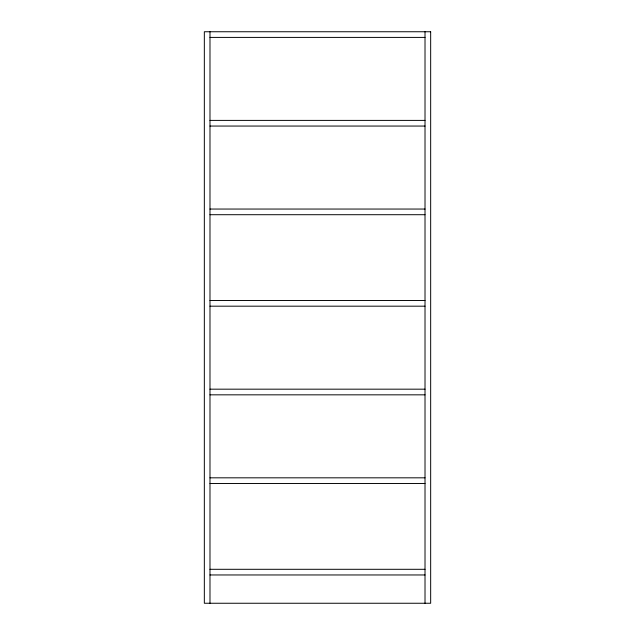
<?xml version="1.0" encoding="UTF-8"?>
<svg xmlns="http://www.w3.org/2000/svg" width="635" height="635" viewBox="0 0 635 635"><rect width="100%" height="100%" fill="white"/><g stroke="black" fill="none" stroke-linecap="round" stroke-linejoin="round"><path stroke-width="0.95" d="M209.987 37.409L425.013 37.409M209.987 120.396L425.013 120.396M209.987 126.055L425.013 126.055M209.987 209.05L425.013 209.05M209.987 214.709L425.013 214.709M209.987 300.522L425.013 300.522M209.987 306.181L425.013 306.181M209.987 389.176L425.013 389.176M209.987 394.835L425.013 394.835M209.987 477.822L425.013 477.822M209.987 483.481L425.013 483.481M209.987 569.301L425.013 569.301M209.987 574.961L425.013 574.961M425.013 31.75L425.013 603.25M209.987 31.75L209.987 603.25M430.665 31.75L204.335 31.75L204.335 603.25L430.665 603.25L430.665 31.75"/></g></svg>
